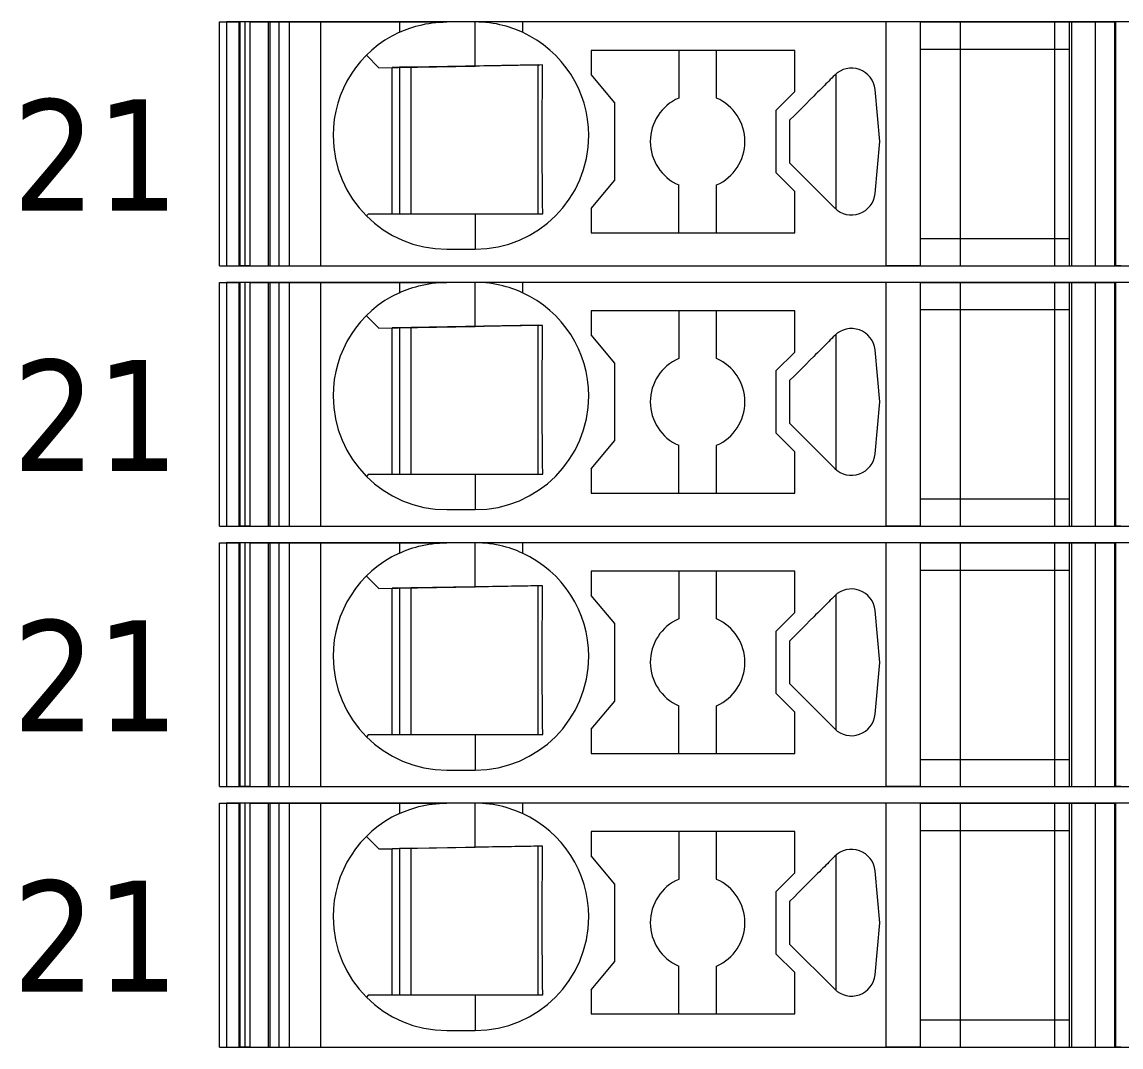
# Model space of a CAD drawing. Header units: millimetres. Extents: x 0 to 1680, y 0 to 1188.
# Drawn here: x 868.68 to 891.89, y 325.35 to 347 of the extents above; entities that cross this region are included whole.
import ezdxf
from ezdxf.enums import TextEntityAlignment as Align

# ---------------------------------------------------------------- set-up
doc = ezdxf.new("R2010")
doc.units = ezdxf.units.MM
for name, color, linetype, lineweight in [('EPLAN309', 5, 'Continuous', 5), ('EPLAN493', 5, 'Continuous', 5), ('MAIN-1', 7, 'Continuous', 5), ('MAIN-2', 7, 'Continuous', 5)]:
    doc.layers.add(name, color=color, linetype=linetype, lineweight=lineweight)
doc.styles.add('Tahoma', font='')
doc.styles.get('Tahoma').set_extended_font_data('Tahoma')

# ---------------------------------------------------------------- blocks, each defined once
blk = doc.blocks.new('EPLSYM_LibrarySPECIAL_Symbol12_Variant0_Placement8_25')
at = {"layer": 'EPLAN309', "lineweight": 13, "ltscale": 16}
blk.add_lwpolyline([(0, -5.15), (68.15, -5.15), (68.15, 0), (0, 0)], close=True, dxfattribs=at)
at = {"layer": 'EPLAN493', "color": 5, "style": 'Tahoma'}
blk.add_attdef('17_20450', text='', height=2.3478, dxfattribs=at).set_placement((0, -21.83478), align=Align.MIDDLE_RIGHT)
blk = doc.blocks.new('EPLSYM_LibrarySPECIAL_Symbol12_Variant0_Placement8_26')
at = {"layer": 'EPLAN309', "lineweight": 13, "ltscale": 16}
blk.add_lwpolyline([(0, -5.15), (68.15, -5.15), (68.15, 0), (0, 0)], close=True, dxfattribs=at)
at = {"layer": 'EPLAN493', "color": 5, "style": 'Tahoma'}
blk.add_attdef('17_20450', text='', height=2.3478, dxfattribs=at).set_placement((0, -21.83478), align=Align.MIDDLE_RIGHT)
blk = doc.blocks.new('EPLSYM_LibrarySPECIAL_Symbol12_Variant0_Placement8_27')
at = {"layer": 'EPLAN309', "lineweight": 13, "ltscale": 16}
blk.add_lwpolyline([(0, -5.15), (68.15, -5.15), (68.15, 0), (0, 0)], close=True, dxfattribs=at)
at = {"layer": 'EPLAN493', "color": 5, "style": 'Tahoma'}
blk.add_attdef('17_20450', text='', height=2.3478, dxfattribs=at).set_placement((0, -21.83478), align=Align.MIDDLE_RIGHT)
blk = doc.blocks.new('EPLSYM_LibrarySPECIAL_Symbol12_Variant0_Placement8_28')
at = {"layer": 'EPLAN309', "lineweight": 13, "ltscale": 16}
blk.add_lwpolyline([(0, -5.15), (68.15, -5.15), (68.15, 0), (0, 0)], close=True, dxfattribs=at)
at = {"layer": 'EPLAN493', "color": 5, "style": 'Tahoma'}
blk.add_attdef('17_20450', text='', height=2.3478, dxfattribs=at).set_placement((0, -21.83478), align=Align.MIDDLE_RIGHT)

msp = doc.modelspace()

# ---------------------------------------------------------------- linework, layer by layer
at = {"layer": 'MAIN-1'}
for p, q in [((872.85, 347), (873.284, 347)), ((872.85, 341.85), (872.85, 347)), ((873.393, 347), (873.284, 347)), ((873.284, 341.85), (873.284, 347)), ((873.501, 347), (873.393, 347)), ((873.393, 341.85), (873.393, 347)), ((873.501, 347), (876.65, 347)), ((873.501, 341.85), (873.501, 347)), ((876.65, 347), (877.65, 347)), ((876.65, 347), (876.65, 346.782)), ((876.756, 346.827), (876.813, 346.849)), ((876.813, 346.849), (876.872, 346.87)), ((876.872, 346.87), (876.933, 346.89)), ((876.933, 346.89), (876.997, 346.909)), ((876.997, 346.909), (877.063, 346.927)), ((877.063, 346.927), (877.131, 346.943)), ((877.131, 346.943), (877.201, 346.958)), ((877.201, 346.958), (877.272, 346.97)), ((877.272, 346.97), (877.346, 346.981)), ((877.346, 346.981), (877.421, 346.989)), ((877.421, 346.989), (877.497, 346.995)), ((877.497, 346.995), (877.573, 346.999)), ((877.573, 346.999), (877.65, 347)), ((878.25, 347), (877.65, 347)), ((878.327, 346.999), (878.25, 347)), ((879.25, 347), (878.25, 347)), ((878.25, 346.068), (878.25, 347)), ((878.403, 346.995), (878.327, 346.999)), ((878.479, 346.989), (878.403, 346.995)), ((878.554, 346.981), (878.479, 346.989)), ((878.628, 346.97), (878.554, 346.981)), ((878.699, 346.958), (878.628, 346.97)), ((878.769, 346.943), (878.699, 346.958)), ((878.837, 346.927), (878.769, 346.943)), ((878.903, 346.909), (878.837, 346.927)), ((878.967, 346.89), (878.903, 346.909)), ((879.028, 346.87), (878.967, 346.89)), ((879.087, 346.849), (879.028, 346.87)), ((879.144, 346.827), (879.087, 346.849)), ((886.932, 347), (879.25, 347)), ((879.25, 347), (879.25, 346.782)), ((887.65, 347), (886.932, 347)), ((886.932, 341.85), (886.932, 347)), ((887.65, 347), (890.8, 347)), ((887.65, 347), (887.65, 341.85)), ((890.8, 347), (891.35, 347)), ((890.8, 347), (890.8, 341.85)), ((891.35, 347), (891.784, 347)), ((891.35, 347), (891.35, 341.85)), ((891.893, 347), (891.784, 347)), ((891.784, 341.85), (891.784, 347)), ((876.65, 346.782), (876.702, 346.805)), ((876.702, 346.805), (876.756, 346.827)), ((879.198, 346.805), (879.144, 346.827)), ((879.25, 346.782), (879.198, 346.805)), ((880.7, 346.4), (880.7, 345.889)), ((885, 346.4), (880.7, 346.4)), ((882.55, 346.4), (882.55, 345.392)), ((883.35, 345.392), (883.35, 346.4)), ((885, 345.529), (885, 346.4)), ((887.65, 346.425), (890.8, 346.425)), ((875.953, 346.297), (876.217, 346.033)), ((876.217, 346.033), (878.25, 346.068)), ((876.5, 342.95), (876.5, 346.038)), ((876.65, 346.04), (876.65, 342.95)), ((876.9, 342.95), (876.9, 346.045)), ((878.345, 346.07), (878.25, 346.068)), ((878.438, 346.071), (878.345, 346.07)), ((878.53, 346.073), (878.438, 346.071)), ((878.618, 346.075), (878.53, 346.073)), ((878.703, 346.076), (878.618, 346.075)), ((878.786, 346.077), (878.703, 346.076)), ((878.865, 346.079), (878.786, 346.077)), ((878.943, 346.08), (878.865, 346.079)), ((879.017, 346.081), (878.943, 346.08)), ((879.09, 346.082), (879.017, 346.081)), ((879.16, 346.084), (879.09, 346.082)), ((879.229, 346.085), (879.16, 346.084)), ((879.297, 346.086), (879.229, 346.085)), ((879.363, 346.087), (879.297, 346.086)), ((879.428, 346.088), (879.363, 346.087)), ((879.491, 346.089), (879.428, 346.088)), ((879.554, 346.09), (879.491, 346.089)), ((879.615, 346.091), (879.554, 346.09)), ((879.579, 342.95), (879.579, 346.091)), ((879.676, 346.092), (879.615, 346.091)), ((879.674, 345.877), (879.675, 345.95)), ((879.675, 345.95), (879.676, 346.022)), ((879.676, 346.022), (879.676, 346.092)), ((879.672, 345.649), (879.673, 345.727)), ((879.673, 345.803), (879.674, 345.877)), ((879.673, 345.727), (879.673, 345.803)), ((881.2, 345.293), (880.7, 345.889)), ((885.658, 345.691), (885.627, 345.659)), ((885.69, 345.722), (885.658, 345.691)), ((885.721, 345.753), (885.69, 345.722)), ((885.752, 345.785), (885.721, 345.753)), ((885.784, 345.816), (885.752, 345.785)), ((885.815, 345.847), (885.784, 345.816)), ((885.846, 345.879), (885.815, 345.847)), ((885.867, 345.898), (885.867, 343.052)), ((879.67, 345.488), (879.671, 345.57)), ((879.67, 345.404), (879.67, 345.488)), ((879.671, 345.57), (879.672, 345.649)), ((884.6, 345.129), (885, 345.529)), ((885.443, 345.475), (885.402, 345.434)), ((885.483, 345.515), (885.443, 345.475)), ((885.521, 345.553), (885.483, 345.515)), ((885.558, 345.59), (885.521, 345.553)), ((885.594, 345.626), (885.558, 345.59)), ((885.627, 345.659), (885.594, 345.626)), ((886.802, 344.475), (886.698, 345.572)), ((879.668, 345.132), (879.669, 345.226)), ((879.669, 345.317), (879.67, 345.404)), ((879.669, 345.226), (879.669, 345.317)), ((881.2, 343.657), (881.2, 345.293)), ((885.242, 345.274), (885.158, 345.19)), ((885.323, 345.356), (885.242, 345.274)), ((885.402, 345.434), (885.323, 345.356)), ((879.667, 344.931), (879.668, 345.034)), ((879.668, 345.034), (879.668, 345.132)), ((884.6, 345.129), (884.6, 343.821)), ((884.986, 345.018), (884.9, 344.932)), ((885.072, 345.104), (884.986, 345.018)), ((885.158, 345.19), (885.072, 345.104)), ((879.667, 344.824), (879.667, 344.931)), ((879.667, 344.713), (879.667, 344.824)), ((884.9, 344.802), (884.9, 344.932)), ((884.9, 344.671), (884.9, 344.802)), ((879.667, 344.6), (879.667, 344.713)), ((879.667, 344.479), (879.667, 344.6)), ((884.9, 344.54), (884.9, 344.671)), ((884.9, 344.41), (884.9, 344.54)), ((879.667, 344.361), (879.667, 344.479)), ((879.667, 344.247), (879.667, 344.361)), ((884.9, 344.279), (884.9, 344.41)), ((884.9, 344.148), (884.9, 344.279)), ((886.698, 343.378), (886.802, 344.475)), ((879.668, 344.138), (879.667, 344.247)), ((879.668, 344.034), (879.668, 344.138)), ((884.9, 344.018), (884.9, 344.148)), ((879.669, 343.934), (879.668, 344.034)), ((879.669, 343.839), (879.669, 343.934)), ((879.67, 343.748), (879.669, 343.839)), ((885, 343.421), (884.6, 343.821)), ((884.9, 344.018), (885.846, 343.071)), ((879.671, 343.659), (879.67, 343.748)), ((879.672, 343.573), (879.671, 343.659)), ((880.7, 343.061), (881.2, 343.657)), ((879.672, 343.49), (879.672, 343.573)), ((879.673, 343.408), (879.672, 343.49)), ((879.674, 343.329), (879.673, 343.408)), ((882.55, 342.55), (882.55, 343.558)), ((883.35, 342.55), (883.35, 343.558)), ((885, 342.55), (885, 343.421)), ((879.675, 343.25), (879.674, 343.329)), ((879.676, 343.174), (879.675, 343.25)), ((879.676, 343.098), (879.676, 343.174)), ((876, 342.95), (875.953, 342.903)), ((876, 342.95), (878.25, 342.95)), ((878.25, 342.95), (878.342, 342.95)), ((878.25, 342.95), (878.25, 342.2)), ((878.342, 342.95), (878.433, 342.95)), ((878.433, 342.95), (878.523, 342.95)), ((878.523, 342.95), (878.61, 342.95)), ((878.61, 342.95), (878.695, 342.95)), ((878.695, 342.95), (878.778, 342.95)), ((878.778, 342.95), (878.858, 342.95)), ((878.858, 342.95), (878.936, 342.95)), ((878.936, 342.95), (879.011, 342.95)), ((879.011, 342.95), (879.085, 342.95)), ((879.085, 342.95), (879.157, 342.95)), ((879.157, 342.95), (879.226, 342.95)), ((879.226, 342.95), (879.295, 342.95)), ((879.295, 342.95), (879.361, 342.95)), ((879.361, 342.95), (879.427, 342.95)), ((879.427, 342.95), (879.491, 342.95)), ((879.491, 342.95), (879.555, 342.95)), ((879.555, 342.95), (879.617, 342.95)), ((879.617, 342.95), (879.678, 342.95)), ((879.677, 343.024), (879.676, 343.098)), ((879.678, 342.95), (879.677, 343.024)), ((880.7, 343.061), (880.7, 342.55)), ((880.7, 342.55), (885, 342.55)), ((887.65, 342.425), (890.8, 342.425)), ((877.65, 342.2), (878.25, 342.2)), ((872.85, 341.85), (873.284, 341.85)), ((873.393, 341.85), (873.284, 341.85)), ((873.501, 341.85), (873.393, 341.85)), ((873.501, 341.85), (886.932, 341.85)), ((887.65, 341.85), (886.932, 341.85)), ((887.65, 341.85), (890.8, 341.85)), ((890.8, 341.85), (891.35, 341.85)), ((891.35, 341.85), (891.784, 341.85)), ((891.893, 341.85), (891.784, 341.85)), ((872.85, 341.5), (873.284, 341.5)), ((872.85, 336.35), (872.85, 341.5)), ((873.393, 341.5), (873.284, 341.5)), ((873.284, 336.35), (873.284, 341.5)), ((873.501, 341.5), (873.393, 341.5)), ((873.393, 336.35), (873.393, 341.5)), ((873.501, 341.5), (876.65, 341.5)), ((873.501, 336.35), (873.501, 341.5)), ((876.65, 341.5), (877.65, 341.5)), ((876.65, 341.5), (876.65, 341.282)), ((877.421, 341.489), (877.497, 341.495)), ((877.497, 341.495), (877.573, 341.499)), ((877.573, 341.499), (877.65, 341.5)), ((878.25, 341.5), (877.65, 341.5)), ((878.327, 341.499), (878.25, 341.5)), ((879.25, 341.5), (878.25, 341.5)), ((878.25, 340.568), (878.25, 341.5)), ((878.403, 341.495), (878.327, 341.499)), ((878.479, 341.489), (878.403, 341.495)), ((886.932, 341.5), (879.25, 341.5)), ((879.25, 341.5), (879.25, 341.282)), ((887.65, 341.5), (886.932, 341.5)), ((886.932, 336.35), (886.932, 341.5)), ((887.65, 341.5), (890.8, 341.5)), ((887.65, 341.5), (887.65, 336.35)), ((890.8, 341.5), (891.35, 341.5)), ((890.8, 341.5), (890.8, 336.35)), ((891.35, 341.5), (891.784, 341.5)), ((891.35, 341.5), (891.35, 336.35)), ((891.893, 341.5), (891.784, 341.5)), ((891.784, 336.35), (891.784, 341.5)), ((876.65, 341.282), (876.702, 341.305)), ((876.702, 341.305), (876.756, 341.327)), ((876.756, 341.327), (876.813, 341.349)), ((876.813, 341.349), (876.872, 341.37)), ((876.872, 341.37), (876.933, 341.39)), ((876.933, 341.39), (876.997, 341.409)), ((876.997, 341.409), (877.063, 341.427)), ((877.063, 341.427), (877.131, 341.443)), ((877.131, 341.443), (877.201, 341.458)), ((877.201, 341.458), (877.272, 341.47)), ((877.272, 341.47), (877.346, 341.481)), ((877.346, 341.481), (877.421, 341.489)), ((878.554, 341.481), (878.479, 341.489)), ((878.628, 341.47), (878.554, 341.481)), ((878.699, 341.458), (878.628, 341.47)), ((878.769, 341.443), (878.699, 341.458)), ((878.837, 341.427), (878.769, 341.443)), ((878.903, 341.409), (878.837, 341.427)), ((878.967, 341.39), (878.903, 341.409)), ((879.028, 341.37), (878.967, 341.39)), ((879.087, 341.349), (879.028, 341.37)), ((879.144, 341.327), (879.087, 341.349)), ((879.198, 341.305), (879.144, 341.327)), ((879.25, 341.282), (879.198, 341.305)), ((875.953, 340.797), (876.217, 340.533)), ((880.7, 340.9), (880.7, 340.389)), ((885, 340.9), (880.7, 340.9)), ((882.55, 340.9), (882.55, 339.892)), ((883.35, 339.892), (883.35, 340.9)), ((885, 340.029), (885, 340.9)), ((887.65, 340.925), (890.8, 340.925)), ((876.217, 340.533), (878.25, 340.568)), ((878.345, 340.57), (878.25, 340.568)), ((878.438, 340.571), (878.345, 340.57)), ((878.53, 340.573), (878.438, 340.571)), ((878.618, 340.575), (878.53, 340.573)), ((878.703, 340.576), (878.618, 340.575)), ((878.786, 340.577), (878.703, 340.576)), ((878.865, 340.579), (878.786, 340.577)), ((878.943, 340.58), (878.865, 340.579)), ((879.017, 340.581), (878.943, 340.58)), ((879.09, 340.582), (879.017, 340.581)), ((879.16, 340.584), (879.09, 340.582)), ((879.229, 340.585), (879.16, 340.584)), ((879.297, 340.586), (879.229, 340.585)), ((879.363, 340.587), (879.297, 340.586)), ((879.428, 340.588), (879.363, 340.587)), ((879.491, 340.589), (879.428, 340.588)), ((879.554, 340.59), (879.491, 340.589)), ((879.615, 340.591), (879.554, 340.59)), ((879.579, 337.45), (879.579, 340.591)), ((879.676, 340.592), (879.615, 340.591)), ((879.676, 340.522), (879.676, 340.592)), ((876.5, 337.45), (876.5, 340.538)), ((876.65, 340.54), (876.65, 337.45)), ((876.9, 337.45), (876.9, 340.545)), ((879.673, 340.303), (879.674, 340.377)), ((879.674, 340.377), (879.675, 340.45)), ((879.675, 340.45), (879.676, 340.522)), ((881.2, 339.793), (880.7, 340.389)), ((885.815, 340.347), (885.784, 340.316)), ((885.846, 340.379), (885.815, 340.347)), ((885.867, 340.398), (885.867, 337.552)), ((879.671, 340.07), (879.672, 340.149)), ((879.672, 340.149), (879.673, 340.227)), ((879.673, 340.227), (879.673, 340.303)), ((885.594, 340.126), (885.558, 340.09)), ((885.627, 340.159), (885.594, 340.126)), ((885.658, 340.191), (885.627, 340.159)), ((885.69, 340.222), (885.658, 340.191)), ((885.721, 340.253), (885.69, 340.222)), ((885.752, 340.285), (885.721, 340.253)), ((885.784, 340.316), (885.752, 340.285)), ((879.669, 339.817), (879.67, 339.904)), ((879.67, 339.988), (879.671, 340.07)), ((879.67, 339.904), (879.67, 339.988)), ((884.6, 339.629), (885, 340.029)), ((885.402, 339.934), (885.323, 339.856)), ((885.443, 339.975), (885.402, 339.934)), ((885.483, 340.015), (885.443, 339.975)), ((885.521, 340.053), (885.483, 340.015)), ((885.558, 340.09), (885.521, 340.053)), ((886.802, 338.975), (886.698, 340.072)), ((879.668, 339.632), (879.669, 339.726)), ((879.669, 339.726), (879.669, 339.817)), ((881.2, 338.157), (881.2, 339.793)), ((885.158, 339.69), (885.072, 339.604)), ((885.242, 339.774), (885.158, 339.69)), ((885.323, 339.856), (885.242, 339.774)), ((879.667, 339.431), (879.668, 339.534)), ((879.667, 339.324), (879.667, 339.431)), ((879.668, 339.534), (879.668, 339.632)), ((884.6, 339.629), (884.6, 338.321)), ((884.986, 339.518), (884.9, 339.432)), ((884.9, 339.302), (884.9, 339.432)), ((885.072, 339.604), (884.986, 339.518)), ((879.667, 339.213), (879.667, 339.324)), ((879.667, 339.1), (879.667, 339.213)), ((884.9, 339.171), (884.9, 339.302)), ((884.9, 339.04), (884.9, 339.171)), ((879.667, 338.979), (879.667, 339.1)), ((879.667, 338.861), (879.667, 338.979)), ((884.9, 338.91), (884.9, 339.04)), ((886.698, 337.878), (886.802, 338.975)), ((879.667, 338.747), (879.667, 338.861)), ((879.668, 338.638), (879.667, 338.747)), ((884.9, 338.779), (884.9, 338.91)), ((884.9, 338.648), (884.9, 338.779)), ((879.668, 338.534), (879.668, 338.638)), ((879.669, 338.434), (879.668, 338.534)), ((884.9, 338.518), (884.9, 338.648)), ((884.9, 338.518), (885.846, 337.571)), ((879.669, 338.339), (879.669, 338.434)), ((879.67, 338.248), (879.669, 338.339)), ((879.671, 338.159), (879.67, 338.248)), ((885, 337.921), (884.6, 338.321)), ((879.672, 338.073), (879.671, 338.159)), ((879.672, 337.99), (879.672, 338.073)), ((880.7, 337.561), (881.2, 338.157)), ((882.55, 337.05), (882.55, 338.058)), ((883.35, 337.05), (883.35, 338.058)), ((879.673, 337.908), (879.672, 337.99)), ((879.674, 337.829), (879.673, 337.908)), ((879.675, 337.75), (879.674, 337.829)), ((885, 337.05), (885, 337.921)), ((879.676, 337.674), (879.675, 337.75)), ((879.676, 337.598), (879.676, 337.674)), ((879.677, 337.524), (879.676, 337.598)), ((880.7, 337.561), (880.7, 337.05)), ((876, 337.45), (875.953, 337.403)), ((876, 337.45), (878.25, 337.45)), ((878.25, 337.45), (878.342, 337.45)), ((878.25, 337.45), (878.25, 336.7)), ((878.342, 337.45), (878.433, 337.45)), ((878.433, 337.45), (878.523, 337.45)), ((878.523, 337.45), (878.61, 337.45)), ((878.61, 337.45), (878.695, 337.45)), ((878.695, 337.45), (878.778, 337.45)), ((878.778, 337.45), (878.858, 337.45)), ((878.858, 337.45), (878.936, 337.45)), ((878.936, 337.45), (879.011, 337.45)), ((879.011, 337.45), (879.085, 337.45)), ((879.085, 337.45), (879.157, 337.45)), ((879.157, 337.45), (879.226, 337.45)), ((879.226, 337.45), (879.295, 337.45)), ((879.295, 337.45), (879.361, 337.45)), ((879.361, 337.45), (879.427, 337.45)), ((879.427, 337.45), (879.491, 337.45)), ((879.491, 337.45), (879.555, 337.45)), ((879.555, 337.45), (879.617, 337.45)), ((879.617, 337.45), (879.678, 337.45)), ((879.678, 337.45), (879.677, 337.524)), ((880.7, 337.05), (885, 337.05)), ((887.65, 336.925), (890.8, 336.925)), ((877.65, 336.7), (878.25, 336.7)), ((872.85, 336.35), (873.284, 336.35)), ((873.393, 336.35), (873.284, 336.35)), ((873.501, 336.35), (873.393, 336.35)), ((873.501, 336.35), (886.932, 336.35)), ((887.65, 336.35), (886.932, 336.35)), ((887.65, 336.35), (890.8, 336.35)), ((890.8, 336.35), (891.35, 336.35)), ((891.35, 336.35), (891.784, 336.35)), ((891.893, 336.35), (891.784, 336.35)), ((872.85, 336), (873.284, 336)), ((872.85, 330.85), (872.85, 336)), ((873.393, 336), (873.284, 336)), ((873.284, 330.85), (873.284, 336)), ((873.501, 336), (873.393, 336)), ((873.393, 330.85), (873.393, 336)), ((873.501, 336), (876.65, 336)), ((873.501, 330.85), (873.501, 336)), ((876.65, 336), (877.65, 336)), ((876.65, 336), (876.65, 335.782)), ((876.997, 335.909), (877.063, 335.927)), ((877.063, 335.927), (877.131, 335.943)), ((877.131, 335.943), (877.201, 335.958)), ((877.201, 335.958), (877.272, 335.97)), ((877.272, 335.97), (877.346, 335.981)), ((877.346, 335.981), (877.421, 335.989)), ((877.421, 335.989), (877.497, 335.995)), ((877.497, 335.995), (877.573, 335.999)), ((877.573, 335.999), (877.65, 336)), ((878.25, 336), (877.65, 336)), ((878.327, 335.999), (878.25, 336)), ((879.25, 336), (878.25, 336)), ((878.25, 335.068), (878.25, 336)), ((878.403, 335.995), (878.327, 335.999)), ((878.479, 335.989), (878.403, 335.995)), ((878.554, 335.981), (878.479, 335.989)), ((878.628, 335.97), (878.554, 335.981)), ((878.699, 335.958), (878.628, 335.97)), ((878.769, 335.943), (878.699, 335.958)), ((878.837, 335.927), (878.769, 335.943)), ((878.903, 335.909), (878.837, 335.927)), ((886.932, 336), (879.25, 336)), ((879.25, 336), (879.25, 335.782)), ((887.65, 336), (886.932, 336)), ((886.932, 330.85), (886.932, 336)), ((887.65, 336), (890.8, 336)), ((887.65, 336), (887.65, 330.85)), ((890.8, 336), (891.35, 336)), ((890.8, 336), (890.8, 330.85)), ((891.35, 336), (891.784, 336)), ((891.35, 336), (891.35, 330.85)), ((891.893, 336), (891.784, 336)), ((891.784, 330.85), (891.784, 336)), ((876.65, 335.782), (876.702, 335.805)), ((876.702, 335.805), (876.756, 335.827)), ((876.756, 335.827), (876.813, 335.849)), ((876.813, 335.849), (876.872, 335.87)), ((876.872, 335.87), (876.933, 335.89)), ((876.933, 335.89), (876.997, 335.909)), ((878.967, 335.89), (878.903, 335.909)), ((879.028, 335.87), (878.967, 335.89)), ((879.087, 335.849), (879.028, 335.87)), ((879.144, 335.827), (879.087, 335.849)), ((879.198, 335.805), (879.144, 335.827)), ((879.25, 335.782), (879.198, 335.805)), ((875.953, 335.297), (876.217, 335.033)), ((880.7, 335.4), (880.7, 334.889)), ((885, 335.4), (880.7, 335.4)), ((882.55, 335.4), (882.55, 334.392)), ((883.35, 334.392), (883.35, 335.4)), ((885, 334.529), (885, 335.4)), ((887.65, 335.425), (890.8, 335.425)), ((876.217, 335.033), (878.25, 335.068)), ((876.5, 331.95), (876.5, 335.038)), ((876.65, 335.04), (876.65, 331.95)), ((876.9, 331.95), (876.9, 335.045)), ((878.345, 335.07), (878.25, 335.068)), ((878.438, 335.071), (878.345, 335.07)), ((878.53, 335.073), (878.438, 335.071)), ((878.618, 335.075), (878.53, 335.073)), ((878.703, 335.076), (878.618, 335.075)), ((878.786, 335.077), (878.703, 335.076)), ((878.865, 335.079), (878.786, 335.077)), ((878.943, 335.08), (878.865, 335.079)), ((879.017, 335.081), (878.943, 335.08)), ((879.09, 335.082), (879.017, 335.081)), ((879.16, 335.084), (879.09, 335.082)), ((879.229, 335.085), (879.16, 335.084)), ((879.297, 335.086), (879.229, 335.085)), ((879.363, 335.087), (879.297, 335.086)), ((879.428, 335.088), (879.363, 335.087)), ((879.491, 335.089), (879.428, 335.088)), ((879.554, 335.09), (879.491, 335.089)), ((879.615, 335.091), (879.554, 335.09)), ((879.579, 331.95), (879.579, 335.091)), ((879.676, 335.092), (879.615, 335.091)), ((879.675, 334.95), (879.676, 335.022)), ((879.676, 335.022), (879.676, 335.092)), ((879.673, 334.803), (879.674, 334.877)), ((879.673, 334.727), (879.673, 334.803)), ((879.674, 334.877), (879.675, 334.95)), ((881.2, 334.293), (880.7, 334.889)), ((885.752, 334.785), (885.721, 334.753)), ((885.784, 334.816), (885.752, 334.785)), ((885.815, 334.847), (885.784, 334.816)), ((885.846, 334.879), (885.815, 334.847)), ((885.867, 334.898), (885.867, 332.052)), ((879.67, 334.488), (879.671, 334.57)), ((879.671, 334.57), (879.672, 334.649)), ((879.672, 334.649), (879.673, 334.727)), ((884.6, 334.129), (885, 334.529)), ((885.521, 334.553), (885.483, 334.515)), ((885.558, 334.59), (885.521, 334.553)), ((885.594, 334.626), (885.558, 334.59)), ((885.627, 334.659), (885.594, 334.626)), ((885.658, 334.691), (885.627, 334.659)), ((885.69, 334.722), (885.658, 334.691)), ((885.721, 334.753), (885.69, 334.722)), ((886.802, 333.475), (886.698, 334.572)), ((879.669, 334.317), (879.67, 334.404)), ((879.669, 334.226), (879.669, 334.317)), ((879.67, 334.404), (879.67, 334.488)), ((885.323, 334.356), (885.242, 334.274)), ((885.402, 334.434), (885.323, 334.356)), ((885.443, 334.475), (885.402, 334.434)), ((885.483, 334.515), (885.443, 334.475)), ((879.668, 334.132), (879.669, 334.226)), ((879.668, 334.034), (879.668, 334.132)), ((881.2, 332.657), (881.2, 334.293)), ((884.6, 334.129), (884.6, 332.821)), ((885.072, 334.104), (884.986, 334.018)), ((885.158, 334.19), (885.072, 334.104)), ((885.242, 334.274), (885.158, 334.19)), ((879.667, 333.931), (879.668, 334.034)), ((879.667, 333.824), (879.667, 333.931)), ((884.986, 334.018), (884.9, 333.932)), ((884.9, 333.802), (884.9, 333.932)), ((879.667, 333.713), (879.667, 333.824)), ((879.667, 333.6), (879.667, 333.713)), ((879.667, 333.479), (879.667, 333.6)), ((884.9, 333.671), (884.9, 333.802)), ((884.9, 333.54), (884.9, 333.671)), ((879.667, 333.361), (879.667, 333.479)), ((884.9, 333.41), (884.9, 333.54)), ((884.9, 333.279), (884.9, 333.41)), ((886.698, 332.378), (886.802, 333.475)), ((879.667, 333.247), (879.667, 333.361)), ((879.668, 333.138), (879.667, 333.247)), ((879.668, 333.034), (879.668, 333.138)), ((884.9, 333.148), (884.9, 333.279)), ((884.9, 333.018), (884.9, 333.148)), ((879.669, 332.934), (879.668, 333.034)), ((879.669, 332.839), (879.669, 332.934)), ((884.9, 333.018), (885.846, 332.071)), ((879.67, 332.748), (879.669, 332.839)), ((879.671, 332.659), (879.67, 332.748)), ((885, 332.421), (884.6, 332.821)), ((879.672, 332.573), (879.671, 332.659)), ((879.672, 332.49), (879.672, 332.573)), ((879.673, 332.408), (879.672, 332.49)), ((880.7, 332.061), (881.2, 332.657)), ((882.55, 331.55), (882.55, 332.558)), ((883.35, 331.55), (883.35, 332.558)), ((879.674, 332.329), (879.673, 332.408)), ((879.675, 332.25), (879.674, 332.329)), ((879.676, 332.174), (879.675, 332.25)), ((885, 331.55), (885, 332.421)), ((879.676, 332.098), (879.676, 332.174)), ((879.677, 332.024), (879.676, 332.098)), ((879.678, 331.95), (879.677, 332.024)), ((880.7, 332.061), (880.7, 331.55)), ((876, 331.95), (875.953, 331.903)), ((876, 331.95), (878.25, 331.95)), ((878.25, 331.95), (878.342, 331.95)), ((878.25, 331.95), (878.25, 331.2)), ((878.342, 331.95), (878.433, 331.95)), ((878.433, 331.95), (878.523, 331.95)), ((878.523, 331.95), (878.61, 331.95)), ((878.61, 331.95), (878.695, 331.95)), ((878.695, 331.95), (878.778, 331.95)), ((878.778, 331.95), (878.858, 331.95)), ((878.858, 331.95), (878.936, 331.95)), ((878.936, 331.95), (879.011, 331.95)), ((879.011, 331.95), (879.085, 331.95)), ((879.085, 331.95), (879.157, 331.95)), ((879.157, 331.95), (879.226, 331.95)), ((879.226, 331.95), (879.295, 331.95)), ((879.295, 331.95), (879.361, 331.95)), ((879.361, 331.95), (879.427, 331.95)), ((879.427, 331.95), (879.491, 331.95)), ((879.491, 331.95), (879.555, 331.95)), ((879.555, 331.95), (879.617, 331.95)), ((879.617, 331.95), (879.678, 331.95)), ((880.7, 331.55), (885, 331.55)), ((887.65, 331.425), (890.8, 331.425)), ((877.65, 331.2), (878.25, 331.2)), ((872.85, 330.85), (873.284, 330.85)), ((873.393, 330.85), (873.284, 330.85)), ((873.501, 330.85), (873.393, 330.85)), ((873.501, 330.85), (886.932, 330.85)), ((887.65, 330.85), (886.932, 330.85)), ((887.65, 330.85), (890.8, 330.85)), ((890.8, 330.85), (891.35, 330.85)), ((891.35, 330.85), (891.784, 330.85)), ((891.893, 330.85), (891.784, 330.85)), ((872.85, 330.5), (873.284, 330.5)), ((872.85, 325.35), (872.85, 330.5)), ((873.393, 330.5), (873.284, 330.5)), ((873.284, 325.35), (873.284, 330.5)), ((873.501, 330.5), (873.393, 330.5)), ((873.393, 325.35), (873.393, 330.5)), ((873.501, 330.5), (876.65, 330.5)), ((873.501, 325.35), (873.501, 330.5)), ((876.65, 330.5), (877.65, 330.5)), ((876.65, 330.5), (876.65, 330.282)), ((876.756, 330.327), (876.813, 330.349)), ((876.813, 330.349), (876.872, 330.37)), ((876.872, 330.37), (876.933, 330.39)), ((876.933, 330.39), (876.997, 330.409)), ((876.997, 330.409), (877.063, 330.427)), ((877.063, 330.427), (877.131, 330.443)), ((877.131, 330.443), (877.201, 330.458)), ((877.201, 330.458), (877.272, 330.47)), ((877.272, 330.47), (877.346, 330.481)), ((877.346, 330.481), (877.421, 330.489)), ((877.421, 330.489), (877.497, 330.495)), ((877.497, 330.495), (877.573, 330.499)), ((877.573, 330.499), (877.65, 330.5)), ((878.25, 330.5), (877.65, 330.5)), ((878.327, 330.499), (878.25, 330.5)), ((879.25, 330.5), (878.25, 330.5)), ((878.25, 329.568), (878.25, 330.5)), ((878.403, 330.495), (878.327, 330.499)), ((878.479, 330.489), (878.403, 330.495)), ((878.554, 330.481), (878.479, 330.489)), ((878.628, 330.47), (878.554, 330.481)), ((878.699, 330.458), (878.628, 330.47)), ((878.769, 330.443), (878.699, 330.458)), ((878.837, 330.427), (878.769, 330.443)), ((878.903, 330.409), (878.837, 330.427)), ((878.967, 330.39), (878.903, 330.409)), ((879.028, 330.37), (878.967, 330.39)), ((879.087, 330.349), (879.028, 330.37)), ((879.144, 330.327), (879.087, 330.349)), ((886.932, 330.5), (879.25, 330.5)), ((879.25, 330.5), (879.25, 330.282)), ((887.65, 330.5), (886.932, 330.5)), ((886.932, 325.35), (886.932, 330.5)), ((887.65, 330.5), (890.8, 330.5)), ((887.65, 330.5), (887.65, 325.35)), ((890.8, 330.5), (891.35, 330.5)), ((890.8, 330.5), (890.8, 325.35)), ((891.35, 330.5), (891.784, 330.5)), ((891.35, 330.5), (891.35, 325.35)), ((891.893, 330.5), (891.784, 330.5)), ((891.784, 325.35), (891.784, 330.5)), ((876.65, 330.282), (876.702, 330.305)), ((876.702, 330.305), (876.756, 330.327)), ((879.198, 330.305), (879.144, 330.327)), ((879.25, 330.282), (879.198, 330.305)), ((880.7, 329.9), (880.7, 329.389)), ((885, 329.9), (880.7, 329.9)), ((882.55, 329.9), (882.55, 328.892)), ((883.35, 328.892), (883.35, 329.9)), ((885, 329.029), (885, 329.9)), ((887.65, 329.925), (890.8, 329.925)), ((875.953, 329.797), (876.217, 329.533)), ((876.217, 329.533), (878.25, 329.568)), ((876.5, 326.45), (876.5, 329.538)), ((876.65, 329.54), (876.65, 326.45)), ((876.9, 326.45), (876.9, 329.545)), ((878.345, 329.57), (878.25, 329.568)), ((878.438, 329.571), (878.345, 329.57)), ((878.53, 329.573), (878.438, 329.571)), ((878.618, 329.575), (878.53, 329.573)), ((878.703, 329.576), (878.618, 329.575)), ((878.786, 329.577), (878.703, 329.576)), ((878.865, 329.579), (878.786, 329.577)), ((878.943, 329.58), (878.865, 329.579)), ((879.017, 329.581), (878.943, 329.58)), ((879.09, 329.582), (879.017, 329.581)), ((879.16, 329.584), (879.09, 329.582)), ((879.229, 329.585), (879.16, 329.584)), ((879.297, 329.586), (879.229, 329.585)), ((879.363, 329.587), (879.297, 329.586)), ((879.428, 329.588), (879.363, 329.587)), ((879.491, 329.589), (879.428, 329.588)), ((879.554, 329.59), (879.491, 329.589)), ((879.615, 329.591), (879.554, 329.59)), ((879.579, 326.45), (879.579, 329.591)), ((879.676, 329.592), (879.615, 329.591)), ((879.674, 329.377), (879.675, 329.45)), ((879.675, 329.45), (879.676, 329.522)), ((879.676, 329.522), (879.676, 329.592)), ((879.672, 329.149), (879.673, 329.227)), ((879.673, 329.303), (879.674, 329.377)), ((879.673, 329.227), (879.673, 329.303)), ((881.2, 328.793), (880.7, 329.389)), ((885.658, 329.191), (885.627, 329.159)), ((885.69, 329.222), (885.658, 329.191)), ((885.721, 329.253), (885.69, 329.222)), ((885.752, 329.285), (885.721, 329.253)), ((885.784, 329.316), (885.752, 329.285)), ((885.815, 329.347), (885.784, 329.316)), ((885.846, 329.379), (885.815, 329.347)), ((885.867, 329.398), (885.867, 326.552)), ((879.67, 328.988), (879.671, 329.07)), ((879.67, 328.904), (879.67, 328.988)), ((879.671, 329.07), (879.672, 329.149)), ((884.6, 328.629), (885, 329.029)), ((885.443, 328.975), (885.402, 328.934)), ((885.483, 329.015), (885.443, 328.975)), ((885.521, 329.053), (885.483, 329.015)), ((885.558, 329.09), (885.521, 329.053)), ((885.594, 329.126), (885.558, 329.09)), ((885.627, 329.159), (885.594, 329.126)), ((886.802, 327.975), (886.698, 329.072)), ((879.668, 328.632), (879.669, 328.726)), ((879.669, 328.817), (879.67, 328.904)), ((879.669, 328.726), (879.669, 328.817)), ((881.2, 327.157), (881.2, 328.793)), ((885.242, 328.774), (885.158, 328.69)), ((885.323, 328.856), (885.242, 328.774)), ((885.402, 328.934), (885.323, 328.856)), ((879.667, 328.431), (879.668, 328.534)), ((879.668, 328.534), (879.668, 328.632)), ((884.6, 328.629), (884.6, 327.321)), ((884.986, 328.518), (884.9, 328.432)), ((885.072, 328.604), (884.986, 328.518)), ((885.158, 328.69), (885.072, 328.604)), ((879.667, 328.324), (879.667, 328.431)), ((879.667, 328.213), (879.667, 328.324)), ((884.9, 328.302), (884.9, 328.432)), ((884.9, 328.171), (884.9, 328.302)), ((879.667, 328.1), (879.667, 328.213)), ((879.667, 327.979), (879.667, 328.1)), ((884.9, 328.04), (884.9, 328.171)), ((884.9, 327.91), (884.9, 328.04)), ((879.667, 327.861), (879.667, 327.979)), ((879.667, 327.747), (879.667, 327.861)), ((884.9, 327.779), (884.9, 327.91)), ((886.698, 326.878), (886.802, 327.975)), ((879.668, 327.638), (879.667, 327.747)), ((879.668, 327.534), (879.668, 327.638)), ((884.9, 327.648), (884.9, 327.779)), ((884.9, 327.518), (884.9, 327.648)), ((879.669, 327.434), (879.668, 327.534)), ((879.669, 327.339), (879.669, 327.434)), ((879.67, 327.248), (879.669, 327.339)), ((884.9, 327.518), (885.846, 326.571)), ((879.671, 327.159), (879.67, 327.248)), ((879.672, 327.073), (879.671, 327.159)), ((880.7, 326.561), (881.2, 327.157)), ((885, 326.921), (884.6, 327.321)), ((879.672, 326.99), (879.672, 327.073)), ((879.673, 326.908), (879.672, 326.99)), ((879.674, 326.829), (879.673, 326.908)), ((882.55, 326.05), (882.55, 327.058)), ((883.35, 326.05), (883.35, 327.058)), ((885, 326.05), (885, 326.921)), ((879.675, 326.75), (879.674, 326.829)), ((879.676, 326.674), (879.675, 326.75)), ((879.676, 326.598), (879.676, 326.674)), ((876, 326.45), (875.953, 326.403)), ((876, 326.45), (878.25, 326.45)), ((878.25, 326.45), (878.342, 326.45)), ((878.25, 326.45), (878.25, 325.7)), ((878.342, 326.45), (878.433, 326.45)), ((878.433, 326.45), (878.523, 326.45)), ((878.523, 326.45), (878.61, 326.45)), ((878.61, 326.45), (878.695, 326.45)), ((878.695, 326.45), (878.778, 326.45)), ((878.778, 326.45), (878.858, 326.45)), ((878.858, 326.45), (878.936, 326.45)), ((878.936, 326.45), (879.011, 326.45)), ((879.011, 326.45), (879.085, 326.45)), ((879.085, 326.45), (879.157, 326.45)), ((879.157, 326.45), (879.226, 326.45)), ((879.226, 326.45), (879.295, 326.45)), ((879.295, 326.45), (879.361, 326.45)), ((879.361, 326.45), (879.427, 326.45)), ((879.427, 326.45), (879.491, 326.45)), ((879.491, 326.45), (879.555, 326.45)), ((879.555, 326.45), (879.617, 326.45)), ((879.617, 326.45), (879.678, 326.45)), ((879.677, 326.524), (879.676, 326.598)), ((879.678, 326.45), (879.677, 326.524)), ((880.7, 326.561), (880.7, 326.05)), ((880.7, 326.05), (885, 326.05)), ((887.65, 325.925), (890.8, 325.925)), ((877.65, 325.7), (878.25, 325.7)), ((872.85, 325.35), (873.284, 325.35)), ((873.393, 325.35), (873.284, 325.35)), ((873.501, 325.35), (873.393, 325.35)), ((873.501, 325.35), (886.932, 325.35)), ((887.65, 325.35), (886.932, 325.35)), ((887.65, 325.35), (890.8, 325.35)), ((890.8, 325.35), (891.35, 325.35)), ((891.35, 325.35), (891.784, 325.35)), ((891.893, 325.35), (891.784, 325.35))]:
    msp.add_line(p, q, dxfattribs=at)
for centre, radius, start, end in [((877.65, 344.6), 2.4, 114.6244, 180), ((878.25, 344.6), 2.4, 0, 65.3756), ((886.2, 345.525), 0.5, 5.4404, 135), ((882.95, 344.475), 1, 113.5782, 180), ((882.95, 344.475), 1, 0, 66.4218), ((877.65, 344.6), 2.4, 180, 270), ((878.25, 344.6), 2.4, 270, 0), ((882.95, 344.475), 1, 180, 246.4218), ((882.95, 344.475), 1, 293.5782, 0), ((886.2, 343.425), 0.5, 225, 354.5596), ((877.65, 339.1), 2.4, 114.6244, 180), ((878.25, 339.1), 2.4, 0, 65.3756), ((886.2, 340.025), 0.5, 5.4404, 135), ((882.95, 338.975), 1, 113.5782, 180), ((882.95, 338.975), 1, 0, 66.4218), ((877.65, 339.1), 2.4, 180, 270), ((878.25, 339.1), 2.4, 270, 0), ((882.95, 338.975), 1, 180, 246.4218), ((882.95, 338.975), 1, 293.5782, 0), ((886.2, 337.925), 0.5, 225, 354.5596), ((877.65, 333.6), 2.4, 114.6244, 180), ((878.25, 333.6), 2.4, 0, 65.3756), ((886.2, 334.525), 0.5, 5.4404, 135), ((882.95, 333.475), 1, 113.5782, 180), ((882.95, 333.475), 1, 0, 66.4218), ((877.65, 333.6), 2.4, 180, 270), ((878.25, 333.6), 2.4, 270, 0), ((882.95, 333.475), 1, 180, 246.4218), ((882.95, 333.475), 1, 293.5782, 0), ((886.2, 332.425), 0.5, 225, 354.5596), ((877.65, 328.1), 2.4, 114.6244, 180), ((878.25, 328.1), 2.4, 0, 65.3756), ((886.2, 329.025), 0.5, 5.4404, 135), ((882.95, 327.975), 1, 113.5782, 180), ((882.95, 327.975), 1, 0, 66.4218), ((877.65, 328.1), 2.4, 180, 270), ((878.25, 328.1), 2.4, 270, 0), ((882.95, 327.975), 1, 180, 246.4218), ((882.95, 327.975), 1, 293.5782, 0), ((886.2, 326.925), 0.5, 225, 354.5596)]:
    msp.add_arc(centre, radius, start, end, dxfattribs=at)
at = {"layer": 'MAIN-2'}
for p, q in [((873.256, 347), (873.256, 341.85)), ((873.889, 341.85), (873.889, 347)), ((873.917, 347), (873.917, 341.85)), ((874.102, 347), (874.102, 341.85)), ((874.32, 347), (874.32, 341.85)), ((874.981, 347), (874.981, 341.85)), ((888.506, 341.85), (888.506, 347)), ((890.491, 347), (890.491, 341.85)), ((890.85, 347), (890.85, 341.85)), ((891.756, 347), (891.756, 341.85)), ((876.217, 346.033), (876.5, 346.038)), ((876.65, 346.042), (876.5, 346.039)), ((876.5, 346.039), (876.5, 346.038)), ((876.5, 346.038), (876.5, 346.038)), ((876.9, 346.048), (876.65, 346.043)), ((876.65, 346.042), (876.65, 346.043)), ((876.65, 346.042), (876.65, 346.04)), ((876.9, 346.053), (879.579, 346.1)), ((876.9, 346.048), (876.9, 346.053)), ((876.9, 346.045), (876.9, 346.048)), ((879.579, 346.1), (879.676, 346.092)), ((879.579, 346.091), (879.579, 346.1)), ((876.65, 342.95), (876.65, 342.95)), ((876.9, 342.95), (876.9, 342.95)), ((873.256, 341.5), (873.256, 336.35)), ((873.889, 336.35), (873.889, 341.5)), ((873.917, 341.5), (873.917, 336.35)), ((874.102, 341.5), (874.102, 336.35)), ((874.32, 341.5), (874.32, 336.35)), ((874.981, 341.5), (874.981, 336.35)), ((888.506, 336.35), (888.506, 341.5)), ((890.491, 341.5), (890.491, 336.35)), ((890.85, 341.5), (890.85, 336.35)), ((891.756, 341.5), (891.756, 336.35)), ((876.9, 340.553), (879.579, 340.6)), ((879.579, 340.6), (879.676, 340.592)), ((879.579, 340.591), (879.579, 340.6)), ((876.217, 340.533), (876.5, 340.538)), ((876.65, 340.542), (876.5, 340.539)), ((876.5, 340.539), (876.5, 340.538)), ((876.5, 340.538), (876.5, 340.538)), ((876.9, 340.548), (876.65, 340.543)), ((876.65, 340.542), (876.65, 340.543)), ((876.65, 340.542), (876.65, 340.54)), ((876.9, 340.548), (876.9, 340.553)), ((876.9, 340.545), (876.9, 340.548)), ((876.65, 337.45), (876.65, 337.45)), ((876.9, 337.45), (876.9, 337.45)), ((873.256, 336), (873.256, 330.85)), ((873.889, 330.85), (873.889, 336)), ((873.917, 336), (873.917, 330.85)), ((874.102, 336), (874.102, 330.85)), ((874.32, 336), (874.32, 330.85)), ((874.981, 336), (874.981, 330.85)), ((888.506, 330.85), (888.506, 336)), ((890.491, 336), (890.491, 330.85)), ((890.85, 336), (890.85, 330.85)), ((891.756, 336), (891.756, 330.85)), ((876.217, 335.033), (876.5, 335.038)), ((876.65, 335.042), (876.5, 335.039)), ((876.5, 335.039), (876.5, 335.038)), ((876.5, 335.038), (876.5, 335.038)), ((876.9, 335.048), (876.65, 335.043)), ((876.65, 335.042), (876.65, 335.043)), ((876.65, 335.042), (876.65, 335.04)), ((876.9, 335.053), (879.579, 335.1)), ((876.9, 335.048), (876.9, 335.053)), ((876.9, 335.045), (876.9, 335.048)), ((879.579, 335.1), (879.676, 335.092)), ((879.579, 335.091), (879.579, 335.1)), ((876.65, 331.95), (876.65, 331.95)), ((876.9, 331.95), (876.9, 331.95)), ((873.256, 330.5), (873.256, 325.35)), ((873.889, 325.35), (873.889, 330.5)), ((873.917, 330.5), (873.917, 325.35)), ((874.102, 330.5), (874.102, 325.35)), ((874.32, 330.5), (874.32, 325.35)), ((874.981, 330.5), (874.981, 325.35)), ((888.506, 325.35), (888.506, 330.5)), ((890.491, 330.5), (890.491, 325.35)), ((890.85, 330.5), (890.85, 325.35)), ((891.756, 330.5), (891.756, 325.35)), ((876.217, 329.533), (876.5, 329.538)), ((876.65, 329.542), (876.5, 329.539)), ((876.5, 329.539), (876.5, 329.538)), ((876.5, 329.538), (876.5, 329.538)), ((876.9, 329.548), (876.65, 329.543)), ((876.65, 329.542), (876.65, 329.543)), ((876.65, 329.542), (876.65, 329.54)), ((876.9, 329.553), (879.579, 329.6)), ((876.9, 329.548), (876.9, 329.553)), ((876.9, 329.545), (876.9, 329.548)), ((879.579, 329.6), (879.676, 329.592)), ((879.579, 329.591), (879.579, 329.6)), ((876.65, 326.45), (876.65, 326.45)), ((876.9, 326.45), (876.9, 326.45))]:
    msp.add_line(p, q, dxfattribs=at)

# ---------------------------------------------------------------- block references
ref = msp.add_blockref('EPLSYM_LibrarySPECIAL_Symbol12_Variant0_Placement8_25', (873, 347))
ref.add_attrib('17_20450', '21', dxfattribs={"layer": 'EPLAN493', "color": 5, "height": 2.3478, "style": 'Tahoma'}).set_placement((872, 344.19), align=Align.MIDDLE_RIGHT)
ref = msp.add_blockref('EPLSYM_LibrarySPECIAL_Symbol12_Variant0_Placement8_26', (873, 341.5))
ref.add_attrib('17_20450', '21', dxfattribs={"layer": 'EPLAN493', "color": 5, "height": 2.3478, "style": 'Tahoma'}).set_placement((872, 338.69), align=Align.MIDDLE_RIGHT)
ref = msp.add_blockref('EPLSYM_LibrarySPECIAL_Symbol12_Variant0_Placement8_27', (873, 336))
ref.add_attrib('17_20450', '21', dxfattribs={"layer": 'EPLAN493', "color": 5, "height": 2.3478, "style": 'Tahoma'}).set_placement((872, 333.19), align=Align.MIDDLE_RIGHT)
ref = msp.add_blockref('EPLSYM_LibrarySPECIAL_Symbol12_Variant0_Placement8_28', (873, 330.5))
ref.add_attrib('17_20450', '21', dxfattribs={"layer": 'EPLAN493', "color": 5, "height": 2.3478, "style": 'Tahoma'}).set_placement((872, 327.69), align=Align.MIDDLE_RIGHT)

doc.saveas('drawing.dxf')
